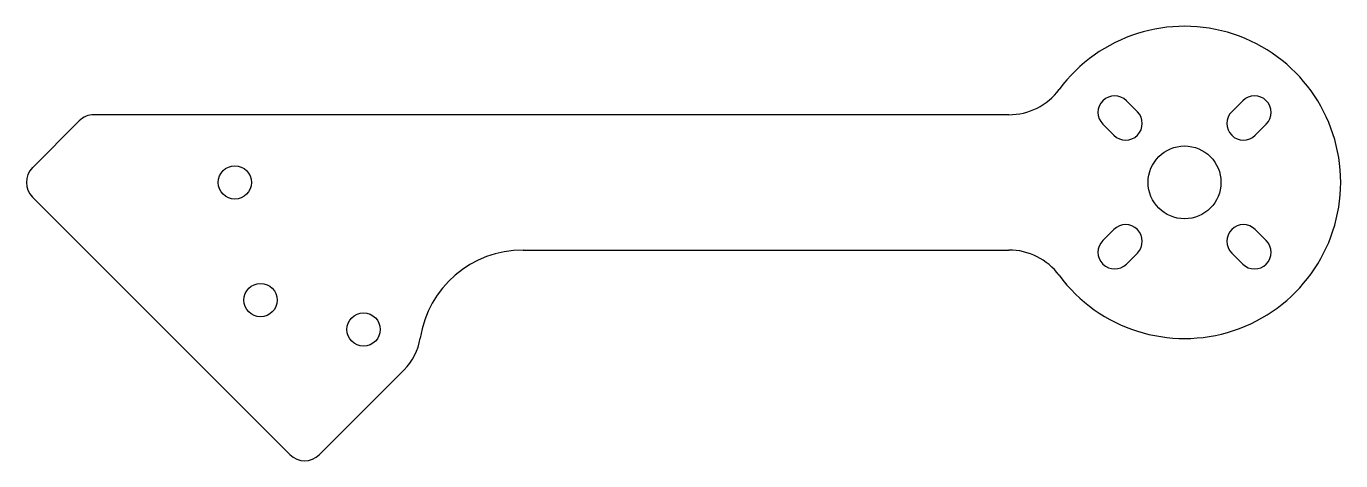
# Model space of a CAD drawing. Header units: millimetres. Extents: x 2 to 128, y -27 to 15.
import ezdxf

# ---------------------------------------------------------------- set-up
doc = ezdxf.new("R2010")
doc.units = ezdxf.units.MM
doc.layers.add('outline', color=7, linetype='Continuous')

msp = doc.modelspace()

# ---------------------------------------------------------------- linework, layer by layer
at = {"layer": 'outline'}
for p, q in [((107.23, 7.85), (108.29, 6.79)), ((117.34, 6.79), (118.4, 7.85)), ((95.94, 6.5), (8.04, 6.5)), ((6.62, 5.91), (2.12, 1.41)), ((106.02, 4.53), (104.96, 5.59)), ((120.66, 5.59), (119.6, 4.53)), ((2.12, -1.41), (26.87, -26.16)), ((104.96, -5.59), (106.02, -4.53)), ((119.6, -4.53), (120.66, -5.59)), ((49.26, -6.5), (95.94, -6.5)), ((108.29, -6.79), (107.23, -7.85)), ((118.4, -7.85), (117.34, -6.79)), ((29.7, -26.16), (37.83, -18.03))]:
    msp.add_line(p, q, dxfattribs=at)
for centre, radius in [((112.81, 0), 3.5), ((21.57, 0), 1.6), ((24.04, -11.31), 1.6), ((33.94, -14.14), 1.6)]:
    msp.add_circle(centre, radius, dxfattribs=at)
for centre, radius, start, end in [((112.81, 0), 15, 216.5296, 143.4704), ((95.94, 12.5), 6, 270, 323.4704), ((106.09, 6.72), 1.6, 45, 225), ((119.53, 6.72), 1.6, 315, 135), ((8.04, 4.5), 2, 90, 135), ((107.15, 5.66), 1.6, 225, 45), ((118.47, 5.66), 1.6, 135, 315), ((3.54, 0), 2, 135, 225), ((107.15, -5.66), 1.6, 315, 135), ((118.47, -5.66), 1.6, 45, 225), ((106.09, -6.72), 1.6, 135, 315), ((119.53, -6.72), 1.6, 225, 45), ((49.26, -16.5), 10, 90, 171.2502), ((95.94, -12.5), 6, 36.5296, 90), ((33.94, -14.14), 5.5, 315, 351.2502), ((28.28, -24.75), 2, 225, 315)]:
    msp.add_arc(centre, radius, start, end, dxfattribs=at)

doc.saveas('drawing.dxf')
